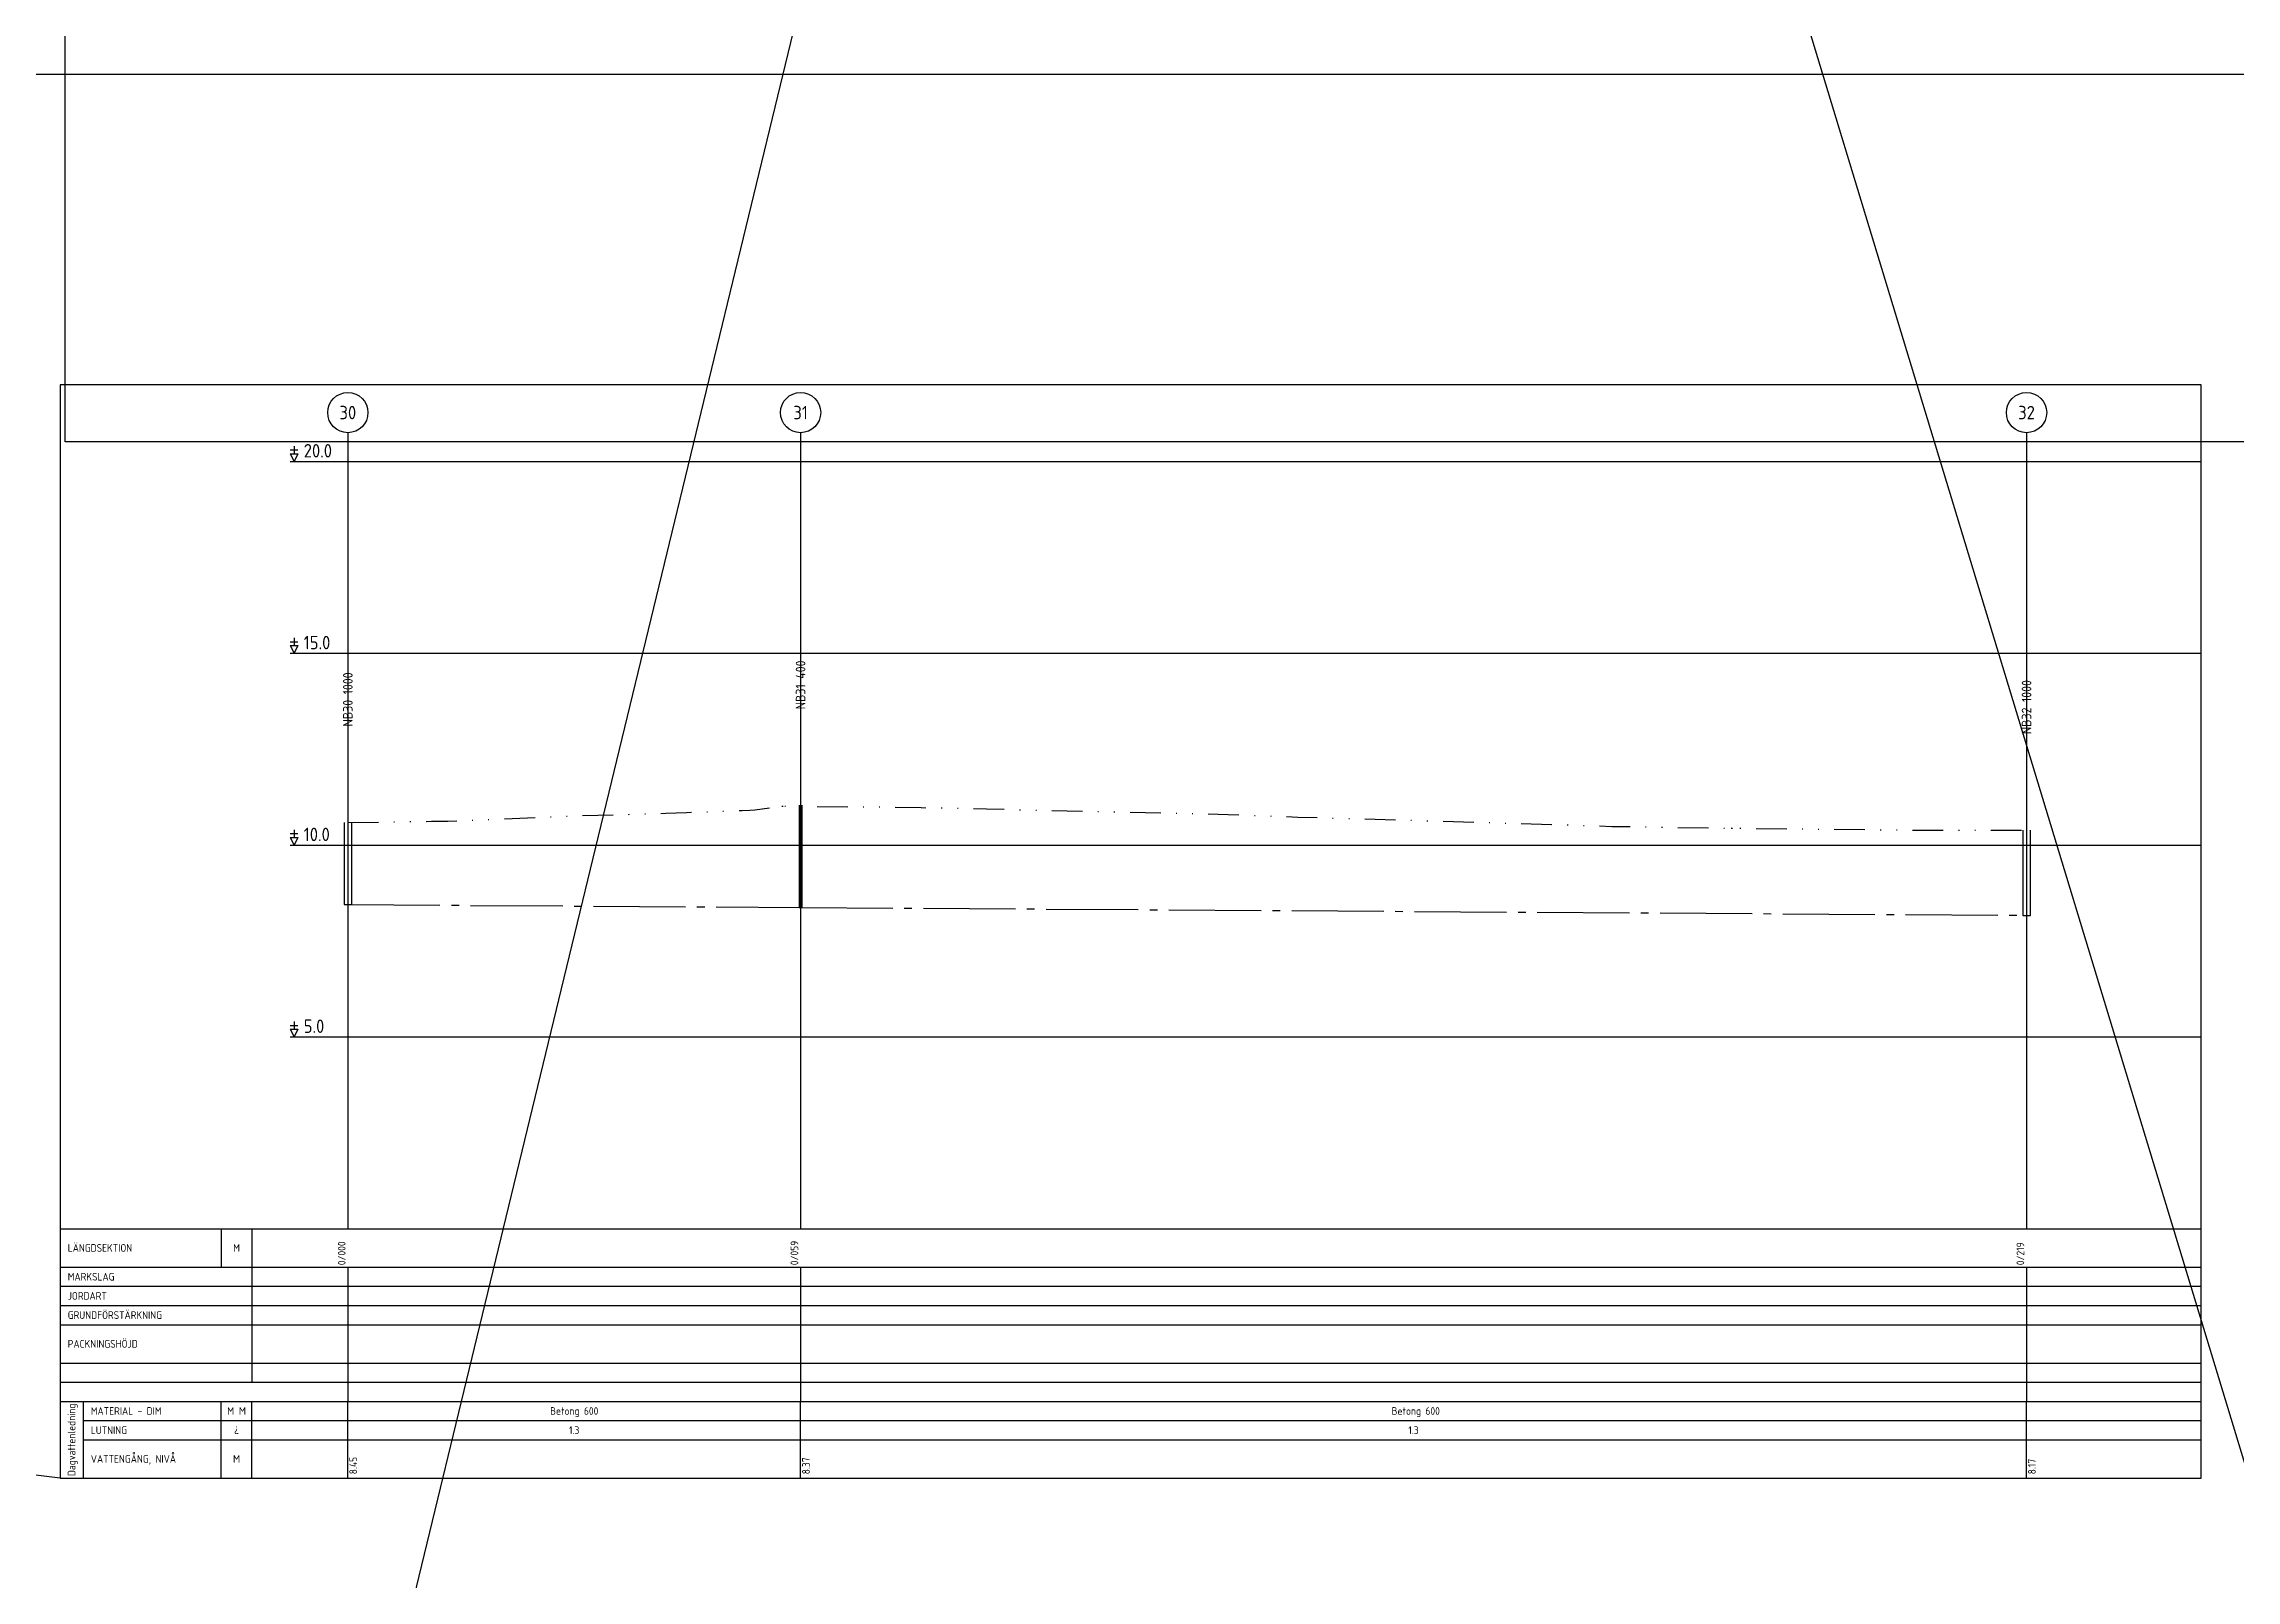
# Model space of a CAD drawing. Header units: metres. Extents: x 14120 to 17296, y 12612 to 17223.
# Drawn here: x 15323.3 to 15609, y 14639.3 to 14839.5 of the extents above; entities that cross this region are included whole.
import ezdxf
from ezdxf.enums import TextEntityAlignment as Align

# ---------------------------------------------------------------- set-up
doc = ezdxf.new("R2010")
doc.units = ezdxf.units.M
doc.header["$MEASUREMENT"] = 0
doc.linetypes.add('BH90-PMB-DV', pattern=[16, 12, -1.5, 1, -1.5])
doc.linetypes.add('DIVIDE', pattern=[10, 4, -2, 0, -2, 0, -2])
doc.layers.get('DEFPOINTS').update_dxf_attribs({"color": 5, "linetype": 'CONTINUOUS'})
for name, color, linetype in [('M-36-Mark_H', 4, 'DIVIDE'), ('M-368-T', 1, 'CONTINUOUS'), ('M-368A', 1, 'CONTINUOUS'), ('M-368B', 4, 'CONTINUOUS'), ('M-412', 3, 'BH90-PMB-DV'), ('M-46-Brunn_nb', 6, 'CONTINUOUS'), ('M-466-x', 3, 'CONTINUOUS'), ('M-468A', 1, 'CONTINUOUS'), ('M-469-x', 3, 'CONTINUOUS')]:
    doc.layers.add(name, color=color, linetype=linetype)
doc.layers.add('Slask', color=6, linetype='CONTINUOUS', plot=False)
doc.layers.add('STÖDLINJER', color=6, linetype='CONTINUOUS', plot=False)
doc.styles.add('ISO', font='iso.shx')
doc.styles.add('ISO18', font='ISO3098', dxfattribs={"height": 1.8})
doc.styles.add('ISO3098', font='iso3098.shx')

msp = doc.modelspace()

# ---------------------------------------------------------------- linework, layer by layer
at = {"layer": 'DEFPOINTS', "flags": 128}
for points in [[(15326.108, 15064.683), (15666.608, 15064.683), (15666.608, 14787.683), (15326.108, 14787.683)], [(15319.789, 14835.592), (15660.289, 14835.592), (15660.289, 14558.592), (15319.789, 14558.592)]]:
    msp.add_lwpolyline(points, close=True, dxfattribs=at)
at = {"layer": 'M-36-Mark_H', "flags": 128}
msp.add_lwpolyline([(15362.962, 14738.053), (15368.031, 14738.125), (15372.962, 14738.195), (15373.884, 14738.208), (15373.885, 14738.208), (15376.003, 14738.238), (15376.003, 14738.238), (15381.894, 14738.479), (15381.895, 14738.479), (15392.745, 14738.923), (15392.962, 14738.93), (15402.962, 14739.211), (15404.404, 14739.251), (15404.405, 14739.251), (15407.082, 14739.355), (15409.063, 14739.432), (15412.962, 14739.582), (15414.361, 14739.636), (15415.364, 14739.675), (15415.987, 14739.699), (15419.588, 14740.169), (15419.588, 14740.169), (15422.962, 14740.147), (15432.962, 14740.081), (15437.658, 14739.99), (15441.657, 14739.918), (15441.658, 14739.918), (15446.173, 14739.82), (15446.174, 14739.82), (15452.962, 14739.667), (15462.962, 14739.44), (15472.962, 14739.213), (15477.664, 14739.106), (15486.767, 14738.765), (15486.768, 14738.765), (15492.962, 14738.586), (15502.962, 14738.297), (15512.962, 14738.008), (15519.796, 14737.811), (15527.678, 14737.55), (15527.679, 14737.55), (15532.962, 14737.469), (15542.962, 14737.316), (15543.307, 14737.311), (15543.307, 14737.311), (15552.962, 14737.21), (15569.639, 14737.036), (15569.64, 14737.036), (15572.962, 14737.036), (15581.717, 14737.036)], dxfattribs=at)
at = {"layer": 'M-368-T'}
for p, q in [((15355.462, 14786.601), (15356.462, 14786.601)), ((15355.462, 14786.101), (15356.462, 14786.101)), ((15355.462, 14786.101), (15355.962, 14785.101)), ((15355.962, 14787.101), (15355.962, 14786.101)), ((15356.462, 14786.101), (15355.962, 14785.101)), ((15355.462, 14761.601), (15356.462, 14761.601)), ((15355.962, 14762.101), (15355.962, 14761.101)), ((15355.462, 14761.101), (15356.462, 14761.101)), ((15355.462, 14761.101), (15355.962, 14760.101)), ((15356.462, 14761.101), (15355.962, 14760.101)), ((15355.462, 14736.601), (15356.462, 14736.601)), ((15355.462, 14736.101), (15356.462, 14736.101)), ((15355.462, 14736.101), (15355.962, 14735.101)), ((15355.962, 14737.101), (15355.962, 14736.101)), ((15356.462, 14736.101), (15355.962, 14735.101)), ((15355.462, 14711.601), (15356.462, 14711.601)), ((15355.462, 14711.101), (15356.462, 14711.101)), ((15355.462, 14711.101), (15355.962, 14710.101)), ((15355.962, 14712.101), (15355.962, 14711.101)), ((15356.462, 14711.101), (15355.962, 14710.101))]:
    msp.add_line(p, q, dxfattribs=at)
at = {"layer": 'M-368A'}
msp.add_lwpolyline([(15325.462, 14652.601), (15604.478, 14652.601), (15604.478, 14795.101), (15325.462, 14795.101)], close=True, dxfattribs=at)
at = {"layer": 'M-368B'}
for p, q in [((15355.462, 14785.101), (15604.478, 14785.101)), ((15355.462, 14760.101), (15604.478, 14760.101)), ((15355.462, 14735.101), (15604.478, 14735.101)), ((15355.462, 14710.101), (15604.478, 14710.101))]:
    msp.add_line(p, q, dxfattribs=at)
at = {"layer": 'M-412'}
for points in [[(15362.962, 14727.351), (15421.96, 14726.973)], [(15421.96, 14726.973), (15581.718, 14725.951)]]:
    msp.add_lwpolyline(points, dxfattribs=at)
at = {"layer": 'M-46-Brunn_nb'}
for points in [[(15421.76, 14740.294), (15421.76, 14726.973), (15422.16, 14726.973), (15422.16, 14740.294)], [(15362.462, 14738.053), (15362.462, 14727.351), (15363.462, 14727.351), (15363.462, 14738.053)], [(15581.218, 14737.051), (15581.218, 14725.951), (15582.218, 14725.951), (15582.218, 14737.051)]]:
    msp.add_lwpolyline(points, dxfattribs=at)
at = {"layer": 'M-466-x'}
for p, q in [((15362.962, 14788.851), (15362.962, 14685.101)), ((15421.96, 14788.851), (15421.96, 14685.101)), ((15581.718, 14788.851), (15581.718, 14685.101)), ((15362.962, 14652.601), (15362.962, 14662.601)), ((15421.96, 14652.601), (15421.96, 14662.601)), ((15581.718, 14652.601), (15581.718, 14662.601))]:
    msp.add_line(p, q, dxfattribs=at)
for centre in [(15362.962, 14791.476), (15421.96, 14791.476), (15581.718, 14791.476)]:
    msp.add_circle(centre, 2.625, dxfattribs=at)
at = {"layer": 'M-468A'}
for p, q in [((15325.462, 14685.101), (15604.478, 14685.101)), ((15346.462, 14685.101), (15346.462, 14680.101)), ((15350.462, 14685.101), (15350.462, 14665.101)), ((15325.462, 14680.101), (15604.478, 14680.101)), ((15325.462, 14677.601), (15604.478, 14677.601)), ((15325.462, 14675.101), (15604.478, 14675.101)), ((15325.462, 14672.601), (15604.478, 14672.601)), ((15325.462, 14667.601), (15604.478, 14667.601)), ((15325.462, 14665.101), (15604.478, 14665.101)), ((15325.462, 14662.601), (15604.478, 14662.601)), ((15328.462, 14662.601), (15328.462, 14652.601)), ((15346.462, 14652.601), (15346.462, 14662.601)), ((15350.462, 14652.601), (15350.462, 14662.601)), ((15328.462, 14660.101), (15604.478, 14660.101)), ((15328.462, 14657.601), (15604.478, 14657.601))]:
    msp.add_line(p, q, dxfattribs=at)
at = {"layer": 'M-469-x', "linetype": 'Continuous'}
for p, q in [((15362.962, 14680.101), (15362.962, 14662.601)), ((15421.96, 14680.101), (15421.96, 14662.601)), ((15581.718, 14680.101), (15581.718, 14662.601))]:
    msp.add_line(p, q, dxfattribs=at)
at = {"layer": 'Slask', "flags": 128}
for points in [[(15778.923, 14098.909), (15171.761, 16097.865)], [(15679.919, 15909.821), (15191.559, 13894.395)]]:
    msp.add_lwpolyline(points, dxfattribs=at)
at = {"layer": 'STÖDLINJER'}
msp.add_line((15325.462, 14652.601), (15076.997, 14682.175), dxfattribs=at)

# ---------------------------------------------------------------- texts
at = {"layer": 'M-368-T', "style": 'ISO'}
for s, p in [('20.0', (15357.212, 14785.101)), ('15.0', (15357.212, 14760.101)), ('10.0', (15357.212, 14735.101)), ('5.0', (15357.212, 14710.101))]:
    msp.add_text(s, height=1.75, dxfattribs=at).set_placement(p, align=Align.BOTTOM_LEFT)
at = {"layer": 'M-466-x', "style": 'ISO'}
for s, height, p in [('30', 1.75, (15362.962, 14791.476)), ('31', 1.75, (15421.96, 14791.476)), ('32', 1.75, (15581.718, 14791.476)), ('Betong 600', 1, (15392.461, 14661.351)), (' Betong 600', 1, (15501.839, 14661.351)), ('1.3', 1, (15392.461, 14658.851)), ('1.3', 1, (15501.839, 14658.851))]:
    msp.add_text(s, height=height, dxfattribs=at).set_placement(p, align=Align.MIDDLE_CENTER)
for s, p in [('NB31 400', (15421.96, 14752.794)), ('NB30 1000', (15362.962, 14750.553)), ('NB32 1000', (15581.718, 14749.551))]:
    msp.add_text(s, height=1.25, rotation=90, dxfattribs=at).set_placement(p, align=Align.MIDDLE_LEFT)
for s, p in [('0/000', (15362.962, 14680.351)), ('0/059', (15421.96, 14680.351)), ('0/219', (15581.718, 14680.351))]:
    msp.add_text(s, height=1, rotation=90, dxfattribs=at).set_placement(p, align=Align.BOTTOM_LEFT)
for s, p in [('8.45', (15363.162, 14653.101)), ('8.37', (15422.16, 14653.101)), ('8.17', (15581.918, 14653.101))]:
    msp.add_text(s, height=1, rotation=90, dxfattribs=at).set_placement(p, align=Align.TOP_LEFT)
at = {"layer": 'M-468A', "style": 'ISO'}
for s, p in [('LÄNGDSEKTION', (15326.462, 14682.601)), ('MARKSLAG', (15326.462, 14678.851)), ('JORDART', (15326.462, 14676.351)), ('GRUNDFÖRSTÄRKNING', (15326.462, 14673.851)), ('PACKNINGSHÖJD', (15326.462, 14670.101)), ('MATERIAL - DIM', (15329.462, 14661.351)), ('LUTNING', (15329.462, 14658.851)), ('VATTENGÅNG, NIVÅ', (15329.462, 14655.101))]:
    msp.add_text(s, height=1, dxfattribs=at).set_placement(p, align=Align.MIDDLE_LEFT)
at = {"layer": 'M-468A'}
for s, style, p in [('M', 'ISO', (15348.462, 14682.601)), ('M M', 'ISO18', (15348.462, 14661.351)), ('¿', 'ISO3098', (15348.462, 14658.851)), ('M', 'ISO18', (15348.462, 14655.101))]:
    msp.add_text(s, height=1, dxfattribs=dict(at, style=style)).set_placement(p, align=Align.MIDDLE_CENTER)
at = {"layer": 'M-468A', "style": 'ISO'}
msp.add_text('Dagvattenledning', height=1, rotation=90, dxfattribs=at).set_placement((15326.462, 14657.601), align=Align.TOP_CENTER)

doc.saveas('drawing.dxf')
